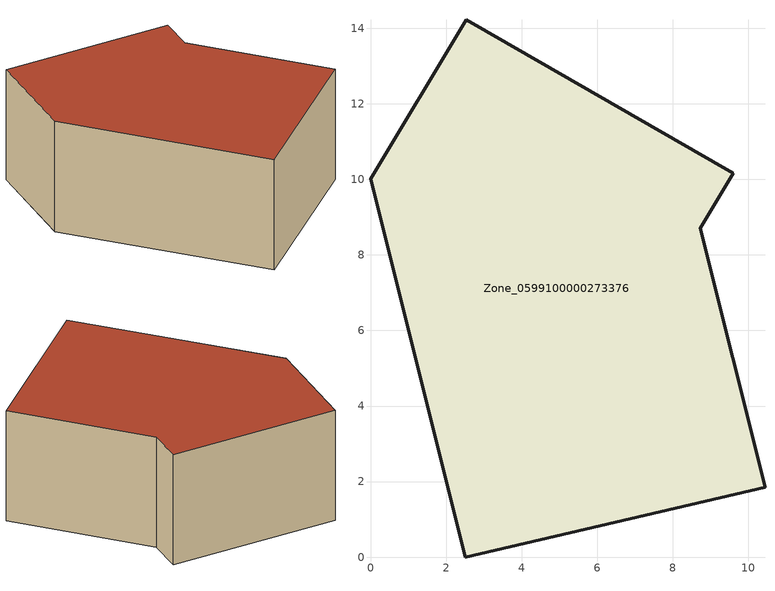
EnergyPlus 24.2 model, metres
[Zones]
Zone_0599100000273376
 floor ground (C_G): 8.73,8.7 10.44,1.85 2.51,0 0,10.01 2.54,14.22 9.6,10.16 z0
 wall outside (C_F): 0,10.01 2.51,0 10.44,1.85 8.73,8.7 9.6,10.16 2.54,14.22 0,10.01 z0:5.77
 roof outside (C_R): 2.54,14.22 0,10.01 2.51,0 10.44,1.85 8.73,8.7 9.6,10.16 z5.77
[BUILDING]
Pand.0599100000273376: North Axis=0; Terrain=City; Loads Convergence Tolerance Value=0.04; Temperature Convergence Tolerance Value=0.4; Solar Distribution=FullExterior; Maximum Number of Warmup Days=25; Minimum Number of Warmup Days=1
[Site:Location]
Rotterdam.The.Hague.AP_ZH_NLD Design_Conditions: Latitude=51.96; Longitude=4.45; Time Zone=1; Elevation=-4.5
[SITE:GROUNDTEMPERATURE:BUILDINGSURFACE]
18, 18, 18, 18, 18, 18, 18, 18, 18, 18, 18, 18
[MATERIAL] Thermal Absorptance=0.9; Solar Absorptance=0.7; Visible Absorptance=0.7
Name | Roughness | Thickness | Conductivity | Density | Specific Heat
G.TC.1975-1991 | MediumSmooth | 0.15 | 0.288461 | 540 | 1210
F.TC.1975-1991 | Rough | 0.3 | 0.230769 | 1920 | 840
R.TC.1975-1991 | MediumRough | 0.2 | 0.153846 | 1500 | 1000
[CONSTRUCTION]
C_G: G.TC.1975-1991
C_F: F.TC.1975-1991
C_R: R.TC.1975-1991
[ZONE]
Zone_0599100000273376: Type=1; Multiplier=1; Ceiling Height=Autocalculate; Volume=Autocalculate; Floor Area=autocalculate; Part of Total Floor Area=Yes
[ZONEINFILTRATION:DESIGNFLOWRATE]
Infil_Zone_0599100000273376: Zone or ZoneList or Space or SpaceList=Zone_0599100000273376; Schedule=AlwaysOn; Design Flow Rate Calculation Method=Flow/Area; Flow Rate per Floor Area=0.003; Constant Term Coefficient=1; Temperature Term Coefficient=0; Velocity Term Coefficient=0; Velocity Squared Term Coefficient=0
[HVACTEMPLATE:ZONE:IDEALLOADSAIRSYSTEM]
Zone_0599100000273376: Maximum Heating Supply Air Temperature=50; Minimum Cooling Supply Air Temperature=13; Maximum Heating Supply Air Humidity Ratio=0.0156; Minimum Cooling Supply Air Humidity Ratio=0.0077; Heating Limit=NoLimit; Cooling Limit=NoLimit; Dehumidification Control Type=ConstantSensibleHeatRatio; Cooling Sensible Heat Ratio=0.7; Dehumidification Setpoint=60; Humidification Control Type=None; Humidification Setpoint=30; Outdoor Air Method=None; Outdoor Air Flow Rate per Person=0.00944; Outdoor Air Flow Rate per Zone Floor Area=0; Outdoor Air Flow Rate per Zone=0; Demand Controlled Ventilation Type=None; Outdoor Air Economizer Type=NoEconomizer; Heat Recovery Type=None; Sensible Heat Recovery Effectiveness=0.7; Latent Heat Recovery Effectiveness=0.65
[ZONECONTROL:THERMOSTAT]
ThermostatControl_Zone_0599100000273376: Zone or ZoneList=Zone_0599100000273376; Control Type Schedule=DualSetpointControlType; Control 1=Thermostat_Zone_0599100000273376; Temperature Difference Between Cutout And Setpoint=0
[THERMOSTATSETPOINT:DUALSETPOINT]
Thermostat_Zone_0599100000273376: Heating Setpoint Temperature Schedule=HeatingSetpoint_Zone_0599100000273376; Cooling Setpoint Temperature Schedule=CoolingSetpoint_Zone_0599100000273376
[SCHEDULE:COMPACT]
HeatingSetpoint_Zone_0599100000273376: Through: 12/31, For: AllDays, Until: 24:00, 21
CoolingSetpoint_Zone_0599100000273376: Through: 12/31, For: AllDays, Until: 24:00, 24
DualSetpointControlType: Through: 12/31, For: AllDays, Until: 24:00, 4
AlwaysOn: Through: 12/31, For: AllDays, Until: 24:00, 1
